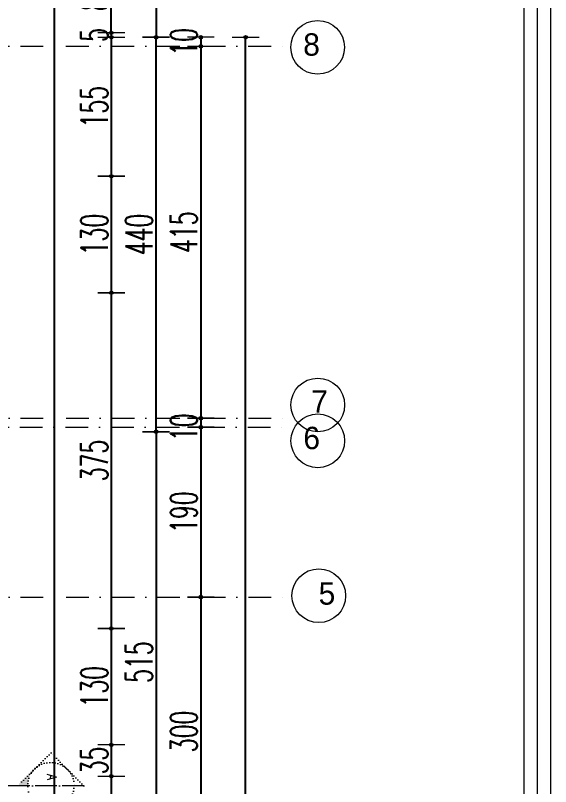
# Model space of a CAD drawing. Header units: millimetres. Extents: x -16104 to 67872, y -88009 to 12107.
# Drawn here: x 13235 to 13833, y 10589 to 11449 of the extents above; entities that cross this region are included whole.
import ezdxf
from ezdxf.enums import TextEntityAlignment as Align

# ---------------------------------------------------------------- set-up
doc = ezdxf.new("R2010")
doc.units = ezdxf.units.MM
for name, pattern in [('ACAD_ISO04W100', [30, 24, -3, 0, -3]), ('ACAD_ISO07W100', [3, 0, -3]), ('DASHDOTX2', [50.8, 25.4, -12.7, 0, -12.7])]:
    doc.linetypes.add(name, pattern=pattern)
doc.layers.get('0').update_dxf_attribs({"color": 241})
for name, color, linetype, lineweight in [('AKS', 1, 'ACAD_ISO07W100', 5), ('akslar', 144, 'Continuous', 20), ('c05', 32, 'Continuous', 13), ('OLCU', 54, 'Continuous', 13)]:
    doc.layers.add(name, color=color, linetype=linetype, lineweight=lineweight)
doc.styles.add('DIM', font='Txttw.shx', dxfattribs={"width": 0.6})
doc.styles.add('DIMENSIONS', font='simplex', dxfattribs={"width": 0.8})
doc.dimstyles.new('50', dxfattribs={"dimscale": 0, "dimtxt": 30, "dimasz": 1, "dimexe": 0, "dimexo": 2, "dimgap": 4, "dimtad": 1, "dimdec": 0, "dimzin": 0, "dimdsep": 46, "dimtxsty": 'DIM', "dimblk1": 'DOT', "dimblk2": 'DOT', "dimsah": 1, "dimcen": 1.5, "dimdle": 3, "dimse1": 1, "dimse2": 1, "dimclrd": 256, "dimclre": 9, "dimclrt": 256, "dimadec": 0, "dimazin": 0, "dimtfac": 0.24, "dimtdec": 0, "dimtix": 1, "dimtmove": 2, "dimatfit": 3, "dimldrblk": 'DOT', "dimfxl": 0, "dimtolj": 1, "dimtzin": 15, "dimarcsym": 0})

# ---------------------------------------------------------------- blocks, each defined once
blk = doc.blocks.new('DOT')
for p, q in [((0, 15), (0, -15)), ((-2, 0), (0, 0)), ((2, 0), (0, 0))]:
    blk.add_line(p, q)
blk.add_circle((0, 0), 2)
blk = doc.blocks.new('*D646')
at = {"layer": 'Defpoints', "color": 0, "transparency": 16777216}
for p in [(13292.15, 11425.04), (13292.15, 11269.89), (13342.15, 11269.89)]:
    blk.add_point(p, dxfattribs=at)
at = {"layer": 'OLCU', "lineweight": -2, "transparency": 16777216}
blk.add_line((13342.15, 11424.04), (13342.15, 11270.89), dxfattribs=at)
for p, rotation in [((13342.15, 11425.04), 90), ((13342.15, 11269.89), 270)]:
    blk.add_blockref('DOT', p, dxfattribs=dict(at, rotation=rotation))
at = {"layer": 'OLCU', "transparency": 16777216, "insert": (13323.15, 11347.47), "char_height": 30, "attachment_point": 5, "rotation": 90, "style": 'DIM'}
blk.add_mtext('\\A1;155', dxfattribs=at)
blk = doc.blocks.new('*D647')
at = {"layer": 'Defpoints', "color": 0, "transparency": 16777216}
for p in [(13292.15, 11269.89), (13292.15, 11139.89), (13342.15, 11139.89)]:
    blk.add_point(p, dxfattribs=at)
at = {"layer": 'OLCU', "lineweight": -2, "transparency": 16777216}
blk.add_line((13342.15, 11268.89), (13342.15, 11140.89), dxfattribs=at)
for p, rotation in [((13342.15, 11269.89), 90), ((13342.15, 11139.89), 270)]:
    blk.add_blockref('DOT', p, dxfattribs=dict(at, rotation=rotation))
at = {"layer": 'OLCU', "transparency": 16777216, "insert": (13323.15, 11204.89), "char_height": 30, "attachment_point": 5, "rotation": 90, "style": 'DIM'}
blk.add_mtext('\\A1;130', dxfattribs=at)
blk = doc.blocks.new('*D648')
at = {"layer": 'Defpoints', "color": 0, "transparency": 16777216}
for p in [(13292.15, 11139.89), (13292.15, 10765.04), (13342.15, 10765.04)]:
    blk.add_point(p, dxfattribs=at)
at = {"layer": 'OLCU', "lineweight": -2, "transparency": 16777216}
blk.add_line((13342.15, 11138.89), (13342.15, 10766.04), dxfattribs=at)
for p, rotation in [((13342.15, 11139.89), 90), ((13342.15, 10765.04), 270)]:
    blk.add_blockref('DOT', p, dxfattribs=dict(at, rotation=rotation))
at = {"layer": 'OLCU', "transparency": 16777216, "insert": (13323.15, 10952.47), "char_height": 30, "attachment_point": 5, "rotation": 90, "style": 'DIM'}
blk.add_mtext('\\A1;375', dxfattribs=at)
blk = doc.blocks.new('*D649')
at = {"layer": 'Defpoints', "color": 0, "transparency": 16777216}
for p in [(13292.15, 10765.04), (13292.15, 10635.04), (13342.15, 10635.04)]:
    blk.add_point(p, dxfattribs=at)
at = {"layer": 'OLCU', "lineweight": -2, "transparency": 16777216}
blk.add_line((13342.15, 10764.04), (13342.15, 10636.04), dxfattribs=at)
for p, rotation in [((13342.15, 10765.04), 90), ((13342.15, 10635.04), 270)]:
    blk.add_blockref('DOT', p, dxfattribs=dict(at, rotation=rotation))
at = {"layer": 'OLCU', "transparency": 16777216, "insert": (13323.15, 10700.04), "char_height": 30, "attachment_point": 5, "rotation": 90, "style": 'DIM'}
blk.add_mtext('\\A1;130', dxfattribs=at)
blk = doc.blocks.new('*D650')
at = {"layer": 'Defpoints', "color": 0, "transparency": 16777216}
for p in [(13292.15, 10600.04), (13292.15, 10520.29), (13342.15, 10520.29)]:
    blk.add_point(p, dxfattribs=at)
at = {"layer": 'OLCU', "lineweight": -2, "transparency": 16777216}
blk.add_line((13342.15, 10599.04), (13342.15, 10521.29), dxfattribs=at)
for p, rotation in [((13342.15, 10600.04), 90), ((13342.15, 10520.29), 270)]:
    blk.add_blockref('DOT', p, dxfattribs=dict(at, rotation=rotation))
at = {"layer": 'OLCU', "transparency": 16777216, "insert": (13323.15, 10560.17), "char_height": 30, "attachment_point": 5, "rotation": 90, "style": 'DIM'}
blk.add_mtext('\\A1;80', dxfattribs=at)
blk = doc.blocks.new('*D659')
at = {"layer": 'Defpoints', "color": 0, "transparency": 16777216}
for p in [(13392.15, 11425.04), (13392.15, 11415.04), (13442.15, 11415.04)]:
    blk.add_point(p, dxfattribs=at)
at = {"layer": 'OLCU', "lineweight": -2, "transparency": 16777216}
for p, q in [((13442.15, 11426.04), (13442.15, 11427.04)), ((13442.15, 11425.04), (13442.15, 11415.04)), ((13442.15, 11414.04), (13442.15, 11413.04))]:
    blk.add_line(p, q, dxfattribs=at)
for p, rotation in [((13442.15, 11425.04), 270), ((13442.15, 11415.04), 90)]:
    blk.add_blockref('DOT', p, dxfattribs=dict(at, rotation=rotation))
at = {"layer": 'OLCU', "transparency": 16777216, "insert": (13423.15, 11420.04), "char_height": 30, "attachment_point": 5, "rotation": 90, "style": 'DIM'}
blk.add_mtext('\\A1;10', dxfattribs=at)
blk = doc.blocks.new('*D661')
at = {"layer": 'Defpoints', "color": 0, "transparency": 16777216}
for p in [(13457.15, 11425.04), (13492.15, 11425.04), (13457.15, 9615.54)]:
    blk.add_point(p, dxfattribs=at)
at = {"layer": 'OLCU', "lineweight": -2, "transparency": 16777216}
blk.add_line((13492.15, 9616.54), (13492.15, 11424.04), dxfattribs=at)
for p, rotation in [((13492.15, 11425.04), 90), ((13492.15, 9615.54), 270)]:
    blk.add_blockref('DOT', p, dxfattribs=dict(at, rotation=rotation))
at = {"layer": 'OLCU', "transparency": 16777216, "insert": (13473.15, 10520.29), "char_height": 30, "attachment_point": 5, "rotation": 90, "style": 'DIM'}
blk.add_mtext('\\A1;1810', dxfattribs=at)
blk = doc.blocks.new('*D704')
at = {"layer": 'Defpoints', "color": 0, "transparency": 16777216}
for p in [(13342.15, 10635.04), (13342.15, 10600.04), (13342.15, 10600.04)]:
    blk.add_point(p, dxfattribs=at)
at = {"layer": 'OLCU', "lineweight": -2, "transparency": 16777216}
for p, q in [((13342.15, 10636.04), (13342.15, 10637.04)), ((13342.15, 10635.04), (13342.15, 10600.04)), ((13342.15, 10599.04), (13342.15, 10598.04))]:
    blk.add_line(p, q, dxfattribs=at)
for p, rotation in [((13342.15, 10635.04), 270), ((13342.15, 10600.04), 90)]:
    blk.add_blockref('DOT', p, dxfattribs=dict(at, rotation=rotation))
at = {"layer": 'OLCU', "transparency": 16777216, "insert": (13323.15, 10617.54), "char_height": 30, "attachment_point": 5, "rotation": 90, "style": 'DIM'}
blk.add_mtext('\\A1;35', dxfattribs=at)
blk = doc.blocks.new('*D705')
at = {"layer": 'Defpoints', "color": 0, "transparency": 16777216}
for p in [(13292.15, 11430.04), (13292.15, 11425.04), (13342.15, 11425.04)]:
    blk.add_point(p, dxfattribs=at)
at = {"layer": 'OLCU', "lineweight": -2, "transparency": 16777216}
for p, q in [((13342.15, 11431.04), (13342.15, 11432.04)), ((13342.15, 11430.04), (13342.15, 11425.04)), ((13342.15, 11424.04), (13342.15, 11423.04))]:
    blk.add_line(p, q, dxfattribs=at)
for p, rotation in [((13342.15, 11430.04), 270), ((13342.15, 11425.04), 90)]:
    blk.add_blockref('DOT', p, dxfattribs=dict(at, rotation=rotation))
at = {"layer": 'OLCU', "transparency": 16777216, "insert": (13323.15, 11427.54), "char_height": 30, "attachment_point": 5, "rotation": 90, "style": 'DIM'}
blk.add_mtext('\\A1;5', dxfattribs=at)
blk = doc.blocks.new('*D706')
at = {"layer": 'Defpoints', "color": 0, "transparency": 16777216}
for p in [(13292.15, 11510.04), (13342.15, 11510.04), (13292.15, 11430.04)]:
    blk.add_point(p, dxfattribs=at)
at = {"layer": 'OLCU', "lineweight": -2, "transparency": 16777216}
blk.add_line((13342.15, 11431.04), (13342.15, 11509.04), dxfattribs=at)
for p, rotation in [((13342.15, 11510.04), 90), ((13342.15, 11430.04), 270)]:
    blk.add_blockref('DOT', p, dxfattribs=dict(at, rotation=rotation))
at = {"layer": 'OLCU', "transparency": 16777216, "insert": (13323.15, 11470.04), "char_height": 30, "attachment_point": 5, "rotation": 90, "style": 'DIM'}
blk.add_mtext('\\A1;80', dxfattribs=at)
blk = doc.blocks.new('*D709')
at = {"layer": 'Defpoints', "color": 0, "transparency": 16777216}
for p in [(13293.52, 11575.04), (13292.15, 11425.04), (13392.15, 11425.04)]:
    blk.add_point(p, dxfattribs=at)
at = {"layer": 'OLCU', "lineweight": -2, "transparency": 16777216}
blk.add_line((13392.15, 11574.04), (13392.15, 11426.04), dxfattribs=at)
for p, rotation in [((13392.15, 11575.04), 90), ((13392.15, 11425.04), 270)]:
    blk.add_blockref('DOT', p, dxfattribs=dict(at, rotation=rotation))
at = {"layer": 'OLCU', "transparency": 16777216, "insert": (13373.15, 11500.04), "char_height": 30, "attachment_point": 5, "rotation": 90, "style": 'DIM'}
blk.add_mtext('\\A1;150', dxfattribs=at)
blk = doc.blocks.new('*D710')
at = {"layer": 'Defpoints', "color": 0, "transparency": 16777216}
for p in [(13292.15, 10984.73), (13292.15, 10470.04), (13392.15, 10470.04)]:
    blk.add_point(p, dxfattribs=at)
at = {"layer": 'OLCU', "lineweight": -2, "transparency": 16777216}
blk.add_line((13392.15, 10983.73), (13392.15, 10471.04), dxfattribs=at)
for p, rotation in [((13392.15, 10984.73), 90), ((13392.15, 10470.04), 270)]:
    blk.add_blockref('DOT', p, dxfattribs=dict(at, rotation=rotation))
at = {"layer": 'OLCU', "transparency": 16777216, "insert": (13373.15, 10727.39), "char_height": 30, "attachment_point": 5, "rotation": 90, "style": 'DIM'}
blk.add_mtext('\\A1;515', dxfattribs=at)
blk = doc.blocks.new('*D711')
at = {"layer": 'Defpoints', "color": 0, "transparency": 16777216}
for p in [(13392.15, 11425.04), (13392.15, 11425.04), (13392.15, 10984.73)]:
    blk.add_point(p, dxfattribs=at)
at = {"layer": 'OLCU', "lineweight": -2, "transparency": 16777216}
blk.add_line((13392.15, 10985.73), (13392.15, 11424.04), dxfattribs=at)
for p, rotation in [((13392.15, 11425.04), 90), ((13392.15, 10984.73), 270)]:
    blk.add_blockref('DOT', p, dxfattribs=dict(at, rotation=rotation))
at = {"layer": 'OLCU', "transparency": 16777216, "insert": (13373.15, 11204.89), "char_height": 30, "attachment_point": 5, "rotation": 90, "style": 'DIM'}
blk.add_mtext('\\A1;440', dxfattribs=at)
blk = doc.blocks.new('*D751')
at = {"layer": 'Defpoints', "color": 0, "transparency": 16777216}
for p in [(13442.15, 11415.04), (13442.15, 10999.73), (13442.15, 10999.73)]:
    blk.add_point(p, dxfattribs=at)
at = {"layer": 'OLCU', "lineweight": -2, "transparency": 16777216}
blk.add_line((13442.15, 11414.04), (13442.15, 11000.73), dxfattribs=at)
for p, rotation in [((13442.15, 11415.04), 90), ((13442.15, 10999.73), 270)]:
    blk.add_blockref('DOT', p, dxfattribs=dict(at, rotation=rotation))
at = {"layer": 'OLCU', "transparency": 16777216, "insert": (13423.15, 11207.38), "char_height": 30, "attachment_point": 5, "rotation": 90, "style": 'DIM'}
blk.add_mtext('\\A1;415', dxfattribs=at)
blk = doc.blocks.new('*D752')
at = {"layer": 'Defpoints', "color": 0, "transparency": 16777216}
for p in [(13442.15, 10999.73), (13442.15, 10989.73), (13442.15, 10989.73)]:
    blk.add_point(p, dxfattribs=at)
at = {"layer": 'OLCU', "lineweight": -2, "transparency": 16777216}
blk.add_line((13442.15, 10998.73), (13442.15, 10990.73), dxfattribs=at)
for p, rotation in [((13442.15, 10999.73), 90), ((13442.15, 10989.73), 270)]:
    blk.add_blockref('DOT', p, dxfattribs=dict(at, rotation=rotation))
at = {"layer": 'OLCU', "transparency": 16777216, "insert": (13423.15, 10989.73), "char_height": 30, "attachment_point": 5, "rotation": 90, "style": 'DIM'}
blk.add_mtext('\\A1;10', dxfattribs=at)
blk = doc.blocks.new('*D753')
at = {"layer": 'Defpoints', "color": 0, "transparency": 16777216}
for p in [(13442.15, 10989.73), (13442.15, 10800.04), (13442.15, 10800.04)]:
    blk.add_point(p, dxfattribs=at)
at = {"layer": 'OLCU', "lineweight": -2, "transparency": 16777216}
blk.add_line((13442.15, 10988.73), (13442.15, 10801.04), dxfattribs=at)
for p, rotation in [((13442.15, 10989.73), 90), ((13442.15, 10800.04), 270)]:
    blk.add_blockref('DOT', p, dxfattribs=dict(at, rotation=rotation))
at = {"layer": 'OLCU', "transparency": 16777216, "insert": (13423.15, 10894.89), "char_height": 30, "attachment_point": 5, "rotation": 90, "style": 'DIM'}
blk.add_mtext('\\A1;190', dxfattribs=at)
blk = doc.blocks.new('*D754')
at = {"layer": 'Defpoints', "color": 0, "transparency": 16777216}
for p in [(13442.15, 10800.04), (13442.15, 10500.04), (13442.15, 10500.04)]:
    blk.add_point(p, dxfattribs=at)
at = {"layer": 'OLCU', "lineweight": -2, "transparency": 16777216}
blk.add_line((13442.15, 10799.04), (13442.15, 10501.04), dxfattribs=at)
for p, rotation in [((13442.15, 10800.04), 90), ((13442.15, 10500.04), 270)]:
    blk.add_blockref('DOT', p, dxfattribs=dict(at, rotation=rotation))
at = {"layer": 'OLCU', "transparency": 16777216, "insert": (13423.15, 10650.04), "char_height": 30, "attachment_point": 5, "rotation": 90, "style": 'DIM'}
blk.add_mtext('\\A1;300', dxfattribs=at)
blk = doc.blocks.new('*D425')
at = {"layer": 'Defpoints', "color": 0, "transparency": 16777216}
for p in [(13278.52, 11575.04), (13278.52, 9465.54), (13278.52, 9465.54)]:
    blk.add_point(p, dxfattribs=at)
at = {"layer": 'OLCU', "lineweight": -2, "transparency": 16777216}
blk.add_line((13278.52, 11574.04), (13278.52, 9466.54), dxfattribs=at)
for p, rotation in [((13278.52, 11575.04), 90), ((13278.52, 9465.54), 270)]:
    blk.add_blockref('DOT', p, dxfattribs=dict(at, rotation=rotation))
at = {"layer": 'OLCU', "transparency": 16777216, "insert": (13259.52, 10520.29), "char_height": 30, "attachment_point": 5, "rotation": 90, "style": 'DIM'}
blk.add_mtext('\\A1;2110', dxfattribs=at)

msp = doc.modelspace()

# ---------------------------------------------------------------- hatches: boundary and pattern name
at = {"layer": 'AKS'}
msp.add_hatch(color=1, dxfattribs=at).paths.add_polyline_path([(13237.99, 10589.91), (13256.46, 10608.11, 0.198912), (13248.73, 10589.83)])
msp.add_hatch(color=1, dxfattribs=at).paths.add_polyline_path([(13237.99, 10589.91), (13256.46, 10608.11, 0.198912), (13248.73, 10589.83)])

# ---------------------------------------------------------------- linework, layer by layer
at = {"layer": 'AKS', "color": 1, "linetype": 'ACAD_ISO07W100'}
for p, q in [((13274.93, 10626.3), (13237.99, 10589.91)), ((13311.33, 10589.37), (13274.93, 10626.3))]:
    msp.add_line(p, q, dxfattribs=at)
at = {"layer": 'AKS', "color": 1, "linetype": 'ACAD_ISO04W100'}
msp.add_line((13311.33, 10589.37), (10702.98, 10589.37), dxfattribs=at)
at = {"layer": 'AKS', "linetype": 'ByBlock'}
for centre in [(13572.59, 11413.87), (13572.7, 11014.54), (13572.7, 10974.54), (13573.83, 10801.62)]:
    msp.add_circle(centre, 30, dxfattribs=at)
at = {"layer": 'AKS', "color": 1, "linetype": 'ACAD_ISO07W100'}
msp.add_circle((13274.66, 10589.64), 25.93, dxfattribs=at)
at = {"layer": 'akslar', "linetype": 'DASHDOTX2'}
for p, q in [((10492.03, 11415.04), (13542.03, 11415.04)), ((10492.15, 10999.73), (13542.15, 10999.73)), ((11916.65, 10989.73), (13542.15, 10989.73)), ((10492.15, 10800.04), (13542.15, 10800.04))]:
    msp.add_line(p, q, dxfattribs=at)
at = {"layer": 'c05'}
for points in [[(13832.7, 8939.59), (13832.7, 8729.34), (10302.44, 8729.34), (10302.44, 12107.12), (13832.7, 12107.12), (13832.7, 10251.03)], [(13817.7, 8939.59), (13817.7, 8744.34), (10317.44, 8744.34), (10317.44, 12092.12), (13817.7, 12092.12), (13817.7, 10251.03)], [(13802.7, 8939.59), (13802.7, 8759.34), (10332.44, 8759.34), (10332.44, 12077.12), (13802.7, 12077.12), (13802.7, 10251.03)]]:
    msp.add_lwpolyline(points, dxfattribs=at)

# ---------------------------------------------------------------- texts
at = {"layer": 'AKS', "color": 1, "style": 'DIMENSIONS', "width": 0.8}
msp.add_text('A', height=10.37, rotation=269.57786, dxfattribs=at).set_placement((13275.78, 10599.02), align=Align.MIDDLE)
at = {"layer": 'AKS', "char_height": 25, "width": 35.6591, "attachment_point": 1}
for s, insert in [('8', (13556.49, 11429.53)), ('7', (13565.47, 11030.88)), ('6', (13556.61, 10990.21)), ('5', (13573.64, 10816.62))]:
    msp.add_mtext(s, dxfattribs=dict(at, insert=insert))

# ---------------------------------------------------------------- dimensions: what is measured, and where the dimension line sits
at = {"layer": 'OLCU'}
for base, p1, p2, text, picture, middle in [((13278.52, 9465.54), (13278.52, 11575.04), (13278.52, 9465.54), '2110', '*D425', (13259.52, 10520.29)), ((13492.15, 11425.04), (13457.15, 9615.54), (13457.15, 11425.04), '1810', '*D661', (13473.15, 10520.29)), ((13442.15, 10999.73), (13442.15, 11415.04), (13442.15, 10999.73), '415', '*D751', (13423.15, 11207.38)), ((13442.15, 10800.04), (13442.15, 10989.73), (13442.15, 10800.04), '190', '*D753', (13423.15, 10894.89)), ((13442.15, 10500.04), (13442.15, 10800.04), (13442.15, 10500.04), '300', '*D754', (13423.15, 10650.04))]:
    dim = msp.add_linear_dim(base=base, p1=p1, p2=p2, angle=90, text=text, dimstyle='50', override={"dimscale": 1}, dxfattribs=at)
    dim.commit()
    dim.dimension.update_dxf_attribs({"geometry": picture, "text_midpoint": middle})
for base, p1, p2, picture, middle in [((13392.15, 11425.04), (13293.52, 11575.04), (13292.15, 11425.04), '*D709', (13373.15, 11500.04)), ((13342.15, 11510.04), (13292.15, 11430.04), (13292.15, 11510.04), '*D706', (13323.15, 11470.04)), ((13442.15, 11415.04), (13392.15, 11425.04), (13392.15, 11415.04), '*D659', (13423.15, 11420.04)), ((13342.15, 11425.04), (13292.15, 11430.04), (13292.15, 11425.04), '*D705', (13323.15, 11427.54)), ((13342.15, 11269.89), (13292.15, 11425.04), (13292.15, 11269.89), '*D646', (13323.15, 11347.47)), ((13392.15, 11425.04), (13392.15, 10984.73), (13392.15, 11425.04), '*D711', (13373.15, 11204.89)), ((13342.15, 11139.89), (13292.15, 11269.89), (13292.15, 11139.89), '*D647', (13323.15, 11204.89)), ((13342.15, 10765.04), (13292.15, 11139.89), (13292.15, 10765.04), '*D648', (13323.15, 10952.47)), ((13392.15, 10470.04), (13292.15, 10984.73), (13292.15, 10470.04), '*D710', (13373.15, 10727.39)), ((13342.15, 10635.04), (13292.15, 10765.04), (13292.15, 10635.04), '*D649', (13323.15, 10700.04)), ((13342.15, 10600.04), (13342.15, 10635.04), (13342.15, 10600.04), '*D704', (13323.15, 10617.54)), ((13342.15, 10520.29), (13292.15, 10600.04), (13292.15, 10520.29), '*D650', (13323.15, 10560.17))]:
    dim = msp.add_linear_dim(base=base, p1=p1, p2=p2, angle=90, dimstyle='50', override={"dimscale": 1}, dxfattribs=at)
    dim.commit()
    dim.dimension.update_dxf_attribs({"geometry": picture, "text_midpoint": middle})
dim = msp.add_linear_dim(base=(13442.15, 10989.73), p1=(13442.15, 10999.73), p2=(13442.15, 10989.73), angle=90, text='10', dimstyle='50', override={"dimscale": 1}, dxfattribs=at)
dim.commit()
dim.dimension.update_dxf_attribs({"geometry": '*D752', "text_midpoint": (13423.15, 10989.73), "dimtype": 160})

doc.saveas('drawing.dxf')
